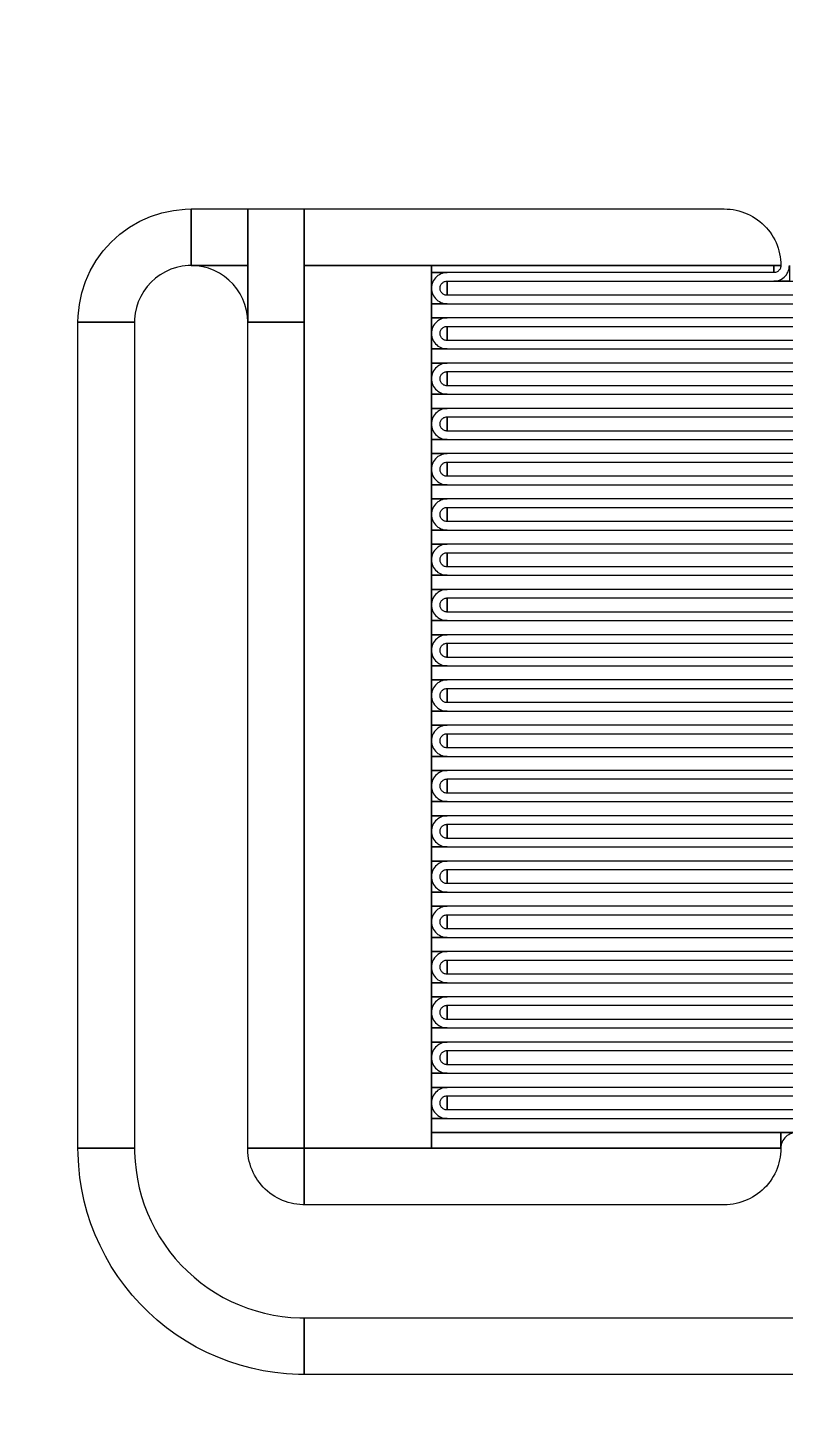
# Model space of a CAD drawing. Extents: x -50000 to 50000, y -50000 to 50000.
# Drawn here: x -38967.7 to -38700, y -17725.5 to -17233 of the extents above; entities that cross this region are included whole.
import ezdxf

# ---------------------------------------------------------------- set-up
doc = ezdxf.new("R2010")
doc.units = 0
doc.layers.add('FRAME', color=14, linetype='CONTINUOUS')
doc.layers.add('XOR4', color=17, linetype='CONTINUOUS')

# ---------------------------------------------------------------- blocks, each defined once
blk = doc.blocks.new('CHIP_RESONATOR')
at = {"layer": 'XOR4'}
for points in [[(4150, 4163), (4150.055, 4165.093), (4150.492, 4169.257), (4151.363, 4173.353), (4152.657, 4177.335), (4154.36, 4181.16), (4156.453, 4184.786), (4158.914, 4188.173), (4161.716, 4191.284), (4164.827, 4194.086), (4168.214, 4196.547), (4171.84, 4198.64), (4175.665, 4200.343), (4179.647, 4201.637), (4183.743, 4202.508), (4187.907, 4202.945), (4190, 4203), (4190, 4183), (4188.953, 4182.973), (4186.871, 4182.754), (4184.824, 4182.319), (4182.833, 4181.672), (4180.92, 4180.82), (4179.107, 4179.773), (4177.414, 4178.543), (4175.858, 4177.142), (4174.457, 4175.586), (4173.227, 4173.893), (4172.18, 4172.08), (4171.328, 4170.167), (4170.681, 4168.176), (4170.246, 4166.129), (4170.027, 4164.047), (4170, 4163)], [(4190, 4183), (4190, 4203), (4210, 4203), (4210, 4183)], [(4210, 4163), (4210, 4203), (4230, 4203), (4230, 4163)], [(4230, 4183), (4230, 4203), (4378.5, 4203), (4379.547, 4202.973), (4380.591, 4202.89), (4381.629, 4202.754), (4382.658, 4202.563), (4383.676, 4202.319), (4384.68, 4202.021), (4385.667, 4201.672), (4386.635, 4201.271), (4387.58, 4200.82), (4388.5, 4200.321), (4389.393, 4199.773), (4390.256, 4199.18), (4391.086, 4198.543), (4391.883, 4197.863), (4392.642, 4197.142), (4393.363, 4196.383), (4394.043, 4195.586), (4394.68, 4194.756), (4395.273, 4193.893), (4395.821, 4193), (4396.32, 4192.08), (4396.771, 4191.135), (4397.172, 4190.167), (4397.521, 4189.18), (4397.819, 4188.176), (4398.063, 4187.158), (4398.254, 4186.129), (4398.39, 4185.091), (4398.473, 4184.047), (4398.5, 4183)], [(4210, 4163), (4209.89, 4165.091), (4209.563, 4167.158), (4209.021, 4169.18), (4208.271, 4171.135), (4207.321, 4173), (4206.18, 4174.756), (4204.863, 4176.383), (4203.383, 4177.863), (4201.756, 4179.18), (4200, 4180.321), (4198.135, 4181.271), (4196.18, 4182.021), (4194.158, 4182.563), (4192.091, 4182.89), (4190, 4183), (4210, 4183)], [(4230, 3871), (4230, 4183), (4275, 4183), (4275, 3871)], [(4275, 4180.5), (4275, 4183), (4396, 4183), (4396, 4180.5)], [(4396, 4180.5), (4396, 4183), (4398.5, 4183), (4398.497, 4182.869), (4398.469, 4182.609), (4398.415, 4182.353), (4398.334, 4182.104), (4398.228, 4181.865), (4398.097, 4181.638), (4397.943, 4181.427), (4397.768, 4181.232), (4397.573, 4181.057), (4397.362, 4180.903), (4397.135, 4180.772), (4396.896, 4180.666), (4396.647, 4180.585), (4396.391, 4180.531), (4396.131, 4180.503)], [(4396, 4177.5), (4396.575, 4177.53), (4397.144, 4177.62), (4397.7, 4177.769), (4398.237, 4177.975), (4398.75, 4178.237), (4399.233, 4178.55), (4399.68, 4178.913), (4400.087, 4179.32), (4400.45, 4179.767), (4400.763, 4180.25), (4401.025, 4180.763), (4401.231, 4181.3), (4401.38, 4181.856), (4401.47, 4182.425), (4401.5, 4183), (4401.5, 4177.5)], [(4275, 4175), (4275, 4180.5), (4280.5, 4180.5), (4279.925, 4180.47), (4279.356, 4180.38), (4278.8, 4180.231), (4278.263, 4180.025), (4277.75, 4179.763), (4277.267, 4179.45), (4276.82, 4179.087), (4276.413, 4178.68), (4276.05, 4178.233), (4275.737, 4177.75), (4275.475, 4177.237), (4275.269, 4176.7), (4275.12, 4176.144), (4275.03, 4175.575)], [(4280.5, 4172.5), (4280.369, 4172.503), (4280.109, 4172.531), (4279.853, 4172.585), (4279.604, 4172.666), (4279.365, 4172.772), (4279.138, 4172.903), (4278.927, 4173.057), (4278.732, 4173.232), (4278.557, 4173.427), (4278.403, 4173.638), (4278.272, 4173.865), (4278.166, 4174.104), (4278.085, 4174.353), (4278.031, 4174.609), (4278.003, 4174.869), (4278.003, 4175.131), (4278.031, 4175.391), (4278.085, 4175.647), (4278.166, 4175.896), (4278.272, 4176.135), (4278.403, 4176.362), (4278.557, 4176.573), (4278.732, 4176.768), (4278.927, 4176.943), (4279.138, 4177.097), (4279.365, 4177.228), (4279.604, 4177.334), (4279.853, 4177.415), (4280.109, 4177.469), (4280.369, 4177.497), (4280.5, 4177.5)], [(4280.5, 4172.5), (4280.5, 4177.5), (4525, 4177.5), (4525, 4172.5)], [(4275, 4169.5), (4275, 4175), (4275.03, 4174.425), (4275.12, 4173.856), (4275.269, 4173.3), (4275.475, 4172.763), (4275.737, 4172.25), (4276.05, 4171.767), (4276.413, 4171.32), (4276.82, 4170.913), (4277.267, 4170.55), (4277.75, 4170.237), (4278.263, 4169.975), (4278.8, 4169.769), (4279.356, 4169.62), (4279.925, 4169.53), (4280.5, 4169.5)], [(4275, 4164.5), (4275, 4169.5), (4519.5, 4169.5), (4519.5, 4164.5)], [(4150, 3871), (4150, 4163), (4170, 4163), (4170, 3871)], [(4210, 3871), (4210, 4163), (4230, 4163), (4230, 3871)], [(4275, 4159), (4275, 4164.5), (4280.5, 4164.5), (4279.925, 4164.47), (4279.356, 4164.38), (4278.8, 4164.231), (4278.263, 4164.025), (4277.75, 4163.763), (4277.267, 4163.45), (4276.82, 4163.087), (4276.413, 4162.68), (4276.05, 4162.233), (4275.737, 4161.75), (4275.475, 4161.237), (4275.269, 4160.7), (4275.12, 4160.144), (4275.03, 4159.575)], [(4275, 4153.5), (4275, 4159), (4275.03, 4158.425), (4275.12, 4157.856), (4275.269, 4157.3), (4275.475, 4156.763), (4275.737, 4156.25), (4276.05, 4155.767), (4276.413, 4155.32), (4276.82, 4154.913), (4277.267, 4154.55), (4277.75, 4154.237), (4278.263, 4153.975), (4278.8, 4153.769), (4279.356, 4153.62), (4279.925, 4153.53), (4280.5, 4153.5)], [(4280.5, 4156.5), (4280.369, 4156.503), (4280.109, 4156.531), (4279.853, 4156.585), (4279.604, 4156.666), (4279.365, 4156.772), (4279.138, 4156.903), (4278.927, 4157.057), (4278.732, 4157.232), (4278.557, 4157.427), (4278.403, 4157.638), (4278.272, 4157.865), (4278.166, 4158.104), (4278.085, 4158.353), (4278.031, 4158.609), (4278.003, 4158.869), (4278.003, 4159.131), (4278.031, 4159.391), (4278.085, 4159.647), (4278.166, 4159.896), (4278.272, 4160.135), (4278.403, 4160.362), (4278.557, 4160.573), (4278.732, 4160.768), (4278.927, 4160.943), (4279.138, 4161.097), (4279.365, 4161.228), (4279.604, 4161.334), (4279.853, 4161.415), (4280.109, 4161.469), (4280.369, 4161.497), (4280.5, 4161.5)], [(4280.5, 4156.5), (4280.5, 4161.5), (4525, 4161.5), (4525, 4156.5)], [(4275, 4148.5), (4275, 4153.5), (4519.5, 4153.5), (4519.5, 4148.5)], [(4275, 4143), (4275, 4148.5), (4280.5, 4148.5), (4279.925, 4148.47), (4279.356, 4148.38), (4278.8, 4148.231), (4278.263, 4148.025), (4277.75, 4147.763), (4277.267, 4147.45), (4276.82, 4147.087), (4276.413, 4146.68), (4276.05, 4146.233), (4275.737, 4145.75), (4275.475, 4145.237), (4275.269, 4144.7), (4275.12, 4144.144), (4275.03, 4143.575)], [(4275, 4137.5), (4275, 4143), (4275.03, 4142.425), (4275.12, 4141.856), (4275.269, 4141.3), (4275.475, 4140.763), (4275.737, 4140.25), (4276.05, 4139.767), (4276.413, 4139.32), (4276.82, 4138.913), (4277.267, 4138.55), (4277.75, 4138.237), (4278.263, 4137.975), (4278.8, 4137.769), (4279.356, 4137.62), (4279.925, 4137.53), (4280.5, 4137.5)], [(4280.5, 4140.5), (4280.369, 4140.503), (4280.109, 4140.531), (4279.853, 4140.585), (4279.604, 4140.666), (4279.365, 4140.772), (4279.138, 4140.903), (4278.927, 4141.057), (4278.732, 4141.232), (4278.557, 4141.427), (4278.403, 4141.638), (4278.272, 4141.865), (4278.166, 4142.104), (4278.085, 4142.353), (4278.031, 4142.609), (4278.003, 4142.869), (4278.003, 4143.131), (4278.031, 4143.391), (4278.085, 4143.647), (4278.166, 4143.896), (4278.272, 4144.135), (4278.403, 4144.362), (4278.557, 4144.573), (4278.732, 4144.768), (4278.927, 4144.943), (4279.138, 4145.097), (4279.365, 4145.228), (4279.604, 4145.334), (4279.853, 4145.415), (4280.109, 4145.469), (4280.369, 4145.497), (4280.5, 4145.5)], [(4280.5, 4140.5), (4280.5, 4145.5), (4525, 4145.5), (4525, 4140.5)], [(4275, 4132.5), (4275, 4137.5), (4519.5, 4137.5), (4519.5, 4132.5)], [(4275, 4127), (4275, 4132.5), (4280.5, 4132.5), (4279.925, 4132.47), (4279.356, 4132.38), (4278.8, 4132.231), (4278.263, 4132.025), (4277.75, 4131.763), (4277.267, 4131.45), (4276.82, 4131.087), (4276.413, 4130.68), (4276.05, 4130.233), (4275.737, 4129.75), (4275.475, 4129.237), (4275.269, 4128.7), (4275.12, 4128.144), (4275.03, 4127.575)], [(4280.5, 4124.5), (4280.369, 4124.503), (4280.109, 4124.531), (4279.853, 4124.585), (4279.604, 4124.666), (4279.365, 4124.772), (4279.138, 4124.903), (4278.927, 4125.057), (4278.732, 4125.232), (4278.557, 4125.427), (4278.403, 4125.638), (4278.272, 4125.865), (4278.166, 4126.104), (4278.085, 4126.353), (4278.031, 4126.609), (4278.003, 4126.869), (4278.003, 4127.131), (4278.031, 4127.391), (4278.085, 4127.647), (4278.166, 4127.896), (4278.272, 4128.135), (4278.403, 4128.362), (4278.557, 4128.573), (4278.732, 4128.768), (4278.927, 4128.943), (4279.138, 4129.097), (4279.365, 4129.228), (4279.604, 4129.334), (4279.853, 4129.415), (4280.109, 4129.469), (4280.369, 4129.497), (4280.5, 4129.5)], [(4280.5, 4124.5), (4280.5, 4129.5), (4525, 4129.5), (4525, 4124.5)], [(4275, 4121.5), (4275, 4127), (4275.03, 4126.425), (4275.12, 4125.856), (4275.269, 4125.3), (4275.475, 4124.763), (4275.737, 4124.25), (4276.05, 4123.767), (4276.413, 4123.32), (4276.82, 4122.913), (4277.267, 4122.55), (4277.75, 4122.237), (4278.263, 4121.975), (4278.8, 4121.769), (4279.356, 4121.62), (4279.925, 4121.53), (4280.5, 4121.5)], [(4275, 4116.5), (4275, 4121.5), (4519.5, 4121.5), (4519.5, 4116.5)], [(4275, 4111), (4275, 4116.5), (4280.5, 4116.5), (4279.925, 4116.47), (4279.356, 4116.38), (4278.8, 4116.231), (4278.263, 4116.025), (4277.75, 4115.763), (4277.267, 4115.45), (4276.82, 4115.087), (4276.413, 4114.68), (4276.05, 4114.233), (4275.737, 4113.75), (4275.475, 4113.237), (4275.269, 4112.7), (4275.12, 4112.144), (4275.03, 4111.575)], [(4280.5, 4108.5), (4280.369, 4108.503), (4280.109, 4108.531), (4279.853, 4108.585), (4279.604, 4108.666), (4279.365, 4108.772), (4279.138, 4108.903), (4278.927, 4109.057), (4278.732, 4109.232), (4278.557, 4109.427), (4278.403, 4109.638), (4278.272, 4109.865), (4278.166, 4110.104), (4278.085, 4110.353), (4278.031, 4110.609), (4278.003, 4110.869), (4278.003, 4111.131), (4278.031, 4111.391), (4278.085, 4111.647), (4278.166, 4111.896), (4278.272, 4112.135), (4278.403, 4112.362), (4278.557, 4112.573), (4278.732, 4112.768), (4278.927, 4112.943), (4279.138, 4113.097), (4279.365, 4113.228), (4279.604, 4113.334), (4279.853, 4113.415), (4280.109, 4113.469), (4280.369, 4113.497), (4280.5, 4113.5)], [(4280.5, 4108.5), (4280.5, 4113.5), (4525, 4113.5), (4525, 4108.5)], [(4275, 4105.5), (4275, 4111), (4275.03, 4110.425), (4275.12, 4109.856), (4275.269, 4109.3), (4275.475, 4108.763), (4275.737, 4108.25), (4276.05, 4107.767), (4276.413, 4107.32), (4276.82, 4106.913), (4277.267, 4106.55), (4277.75, 4106.237), (4278.263, 4105.975), (4278.8, 4105.769), (4279.356, 4105.62), (4279.925, 4105.53), (4280.5, 4105.5)], [(4275, 4100.5), (4275, 4105.5), (4519.5, 4105.5), (4519.5, 4100.5)], [(4275, 4095), (4275, 4100.5), (4280.5, 4100.5), (4279.925, 4100.47), (4279.356, 4100.38), (4278.8, 4100.231), (4278.263, 4100.025), (4277.75, 4099.763), (4277.267, 4099.45), (4276.82, 4099.087), (4276.413, 4098.68), (4276.05, 4098.233), (4275.737, 4097.75), (4275.475, 4097.237), (4275.269, 4096.7), (4275.12, 4096.144), (4275.03, 4095.575)], [(4275, 4089.5), (4275, 4095), (4275.03, 4094.425), (4275.12, 4093.856), (4275.269, 4093.3), (4275.475, 4092.763), (4275.737, 4092.25), (4276.05, 4091.767), (4276.413, 4091.32), (4276.82, 4090.913), (4277.267, 4090.55), (4277.75, 4090.237), (4278.263, 4089.975), (4278.8, 4089.769), (4279.356, 4089.62), (4279.925, 4089.53), (4280.5, 4089.5)], [(4280.5, 4092.5), (4280.369, 4092.503), (4280.109, 4092.531), (4279.853, 4092.585), (4279.604, 4092.666), (4279.365, 4092.772), (4279.138, 4092.903), (4278.927, 4093.057), (4278.732, 4093.232), (4278.557, 4093.427), (4278.403, 4093.638), (4278.272, 4093.865), (4278.166, 4094.104), (4278.085, 4094.353), (4278.031, 4094.609), (4278.003, 4094.869), (4278.003, 4095.131), (4278.031, 4095.391), (4278.085, 4095.647), (4278.166, 4095.896), (4278.272, 4096.135), (4278.403, 4096.362), (4278.557, 4096.573), (4278.732, 4096.768), (4278.927, 4096.943), (4279.138, 4097.097), (4279.365, 4097.228), (4279.604, 4097.334), (4279.853, 4097.415), (4280.109, 4097.469), (4280.369, 4097.497), (4280.5, 4097.5)], [(4280.5, 4092.5), (4280.5, 4097.5), (4525, 4097.5), (4525, 4092.5)], [(4275, 4084.5), (4275, 4089.5), (4519.5, 4089.5), (4519.5, 4084.5)], [(4275, 4079), (4275, 4084.5), (4280.5, 4084.5), (4279.925, 4084.47), (4279.356, 4084.38), (4278.8, 4084.231), (4278.263, 4084.025), (4277.75, 4083.763), (4277.267, 4083.45), (4276.82, 4083.087), (4276.413, 4082.68), (4276.05, 4082.233), (4275.737, 4081.75), (4275.475, 4081.237), (4275.269, 4080.7), (4275.12, 4080.144), (4275.03, 4079.575)], [(4275, 4073.5), (4275, 4079), (4275.03, 4078.425), (4275.12, 4077.856), (4275.269, 4077.3), (4275.475, 4076.763), (4275.737, 4076.25), (4276.05, 4075.767), (4276.413, 4075.32), (4276.82, 4074.913), (4277.267, 4074.55), (4277.75, 4074.237), (4278.263, 4073.975), (4278.8, 4073.769), (4279.356, 4073.62), (4279.925, 4073.53), (4280.5, 4073.5)], [(4280.5, 4076.5), (4280.369, 4076.503), (4280.109, 4076.531), (4279.853, 4076.585), (4279.604, 4076.666), (4279.365, 4076.772), (4279.138, 4076.903), (4278.927, 4077.057), (4278.732, 4077.232), (4278.557, 4077.427), (4278.403, 4077.638), (4278.272, 4077.865), (4278.166, 4078.104), (4278.085, 4078.353), (4278.031, 4078.609), (4278.003, 4078.869), (4278.003, 4079.131), (4278.031, 4079.391), (4278.085, 4079.647), (4278.166, 4079.896), (4278.272, 4080.135), (4278.403, 4080.362), (4278.557, 4080.573), (4278.732, 4080.768), (4278.927, 4080.943), (4279.138, 4081.097), (4279.365, 4081.228), (4279.604, 4081.334), (4279.853, 4081.415), (4280.109, 4081.469), (4280.369, 4081.497), (4280.5, 4081.5)], [(4280.5, 4076.5), (4280.5, 4081.5), (4525, 4081.5), (4525, 4076.5)], [(4275, 4068.5), (4275, 4073.5), (4519.5, 4073.5), (4519.5, 4068.5)], [(4275, 4063), (4275, 4068.5), (4280.5, 4068.5), (4279.925, 4068.47), (4279.356, 4068.38), (4278.8, 4068.231), (4278.263, 4068.025), (4277.75, 4067.763), (4277.267, 4067.45), (4276.82, 4067.087), (4276.413, 4066.68), (4276.05, 4066.233), (4275.737, 4065.75), (4275.475, 4065.237), (4275.269, 4064.7), (4275.12, 4064.144), (4275.03, 4063.575)], [(4280.5, 4060.5), (4280.369, 4060.503), (4280.109, 4060.531), (4279.853, 4060.585), (4279.604, 4060.666), (4279.365, 4060.772), (4279.138, 4060.903), (4278.927, 4061.057), (4278.732, 4061.232), (4278.557, 4061.427), (4278.403, 4061.638), (4278.272, 4061.865), (4278.166, 4062.104), (4278.085, 4062.353), (4278.031, 4062.609), (4278.003, 4062.869), (4278.003, 4063.131), (4278.031, 4063.391), (4278.085, 4063.647), (4278.166, 4063.896), (4278.272, 4064.135), (4278.403, 4064.362), (4278.557, 4064.573), (4278.732, 4064.768), (4278.927, 4064.943), (4279.138, 4065.097), (4279.365, 4065.228), (4279.604, 4065.334), (4279.853, 4065.415), (4280.109, 4065.469), (4280.369, 4065.497), (4280.5, 4065.5)], [(4280.5, 4060.5), (4280.5, 4065.5), (4525, 4065.5), (4525, 4060.5)], [(4275, 4057.5), (4275, 4063), (4275.03, 4062.425), (4275.12, 4061.856), (4275.269, 4061.3), (4275.475, 4060.763), (4275.737, 4060.25), (4276.05, 4059.767), (4276.413, 4059.32), (4276.82, 4058.913), (4277.267, 4058.55), (4277.75, 4058.237), (4278.263, 4057.975), (4278.8, 4057.769), (4279.356, 4057.62), (4279.925, 4057.53), (4280.5, 4057.5)], [(4275, 4052.5), (4275, 4057.5), (4519.5, 4057.5), (4519.5, 4052.5)], [(4275, 4047), (4275, 4052.5), (4280.5, 4052.5), (4279.925, 4052.47), (4279.356, 4052.38), (4278.8, 4052.231), (4278.263, 4052.025), (4277.75, 4051.763), (4277.267, 4051.45), (4276.82, 4051.087), (4276.413, 4050.68), (4276.05, 4050.233), (4275.737, 4049.75), (4275.475, 4049.237), (4275.269, 4048.7), (4275.12, 4048.144), (4275.03, 4047.575)], [(4280.5, 4044.5), (4280.369, 4044.503), (4280.109, 4044.531), (4279.853, 4044.585), (4279.604, 4044.666), (4279.365, 4044.772), (4279.138, 4044.903), (4278.927, 4045.057), (4278.732, 4045.232), (4278.557, 4045.427), (4278.403, 4045.638), (4278.272, 4045.865), (4278.166, 4046.104), (4278.085, 4046.353), (4278.031, 4046.609), (4278.003, 4046.869), (4278.003, 4047.131), (4278.031, 4047.391), (4278.085, 4047.647), (4278.166, 4047.896), (4278.272, 4048.135), (4278.403, 4048.362), (4278.557, 4048.573), (4278.732, 4048.768), (4278.927, 4048.943), (4279.138, 4049.097), (4279.365, 4049.228), (4279.604, 4049.334), (4279.853, 4049.415), (4280.109, 4049.469), (4280.369, 4049.497), (4280.5, 4049.5)], [(4280.5, 4044.5), (4280.5, 4049.5), (4525, 4049.5), (4525, 4044.5)], [(4275, 4041.5), (4275, 4047), (4275.03, 4046.425), (4275.12, 4045.856), (4275.269, 4045.3), (4275.475, 4044.763), (4275.737, 4044.25), (4276.05, 4043.767), (4276.413, 4043.32), (4276.82, 4042.913), (4277.267, 4042.55), (4277.75, 4042.237), (4278.263, 4041.975), (4278.8, 4041.769), (4279.356, 4041.62), (4279.925, 4041.53), (4280.5, 4041.5)], [(4275, 4036.5), (4275, 4041.5), (4519.5, 4041.5), (4519.5, 4036.5)], [(4275, 4031), (4275, 4036.5), (4280.5, 4036.5), (4279.925, 4036.47), (4279.356, 4036.38), (4278.8, 4036.231), (4278.263, 4036.025), (4277.75, 4035.763), (4277.267, 4035.45), (4276.82, 4035.087), (4276.413, 4034.68), (4276.05, 4034.233), (4275.737, 4033.75), (4275.475, 4033.237), (4275.269, 4032.7), (4275.12, 4032.144), (4275.03, 4031.575)], [(4275, 4025.5), (4275, 4031), (4275.03, 4030.425), (4275.12, 4029.856), (4275.269, 4029.3), (4275.475, 4028.763), (4275.737, 4028.25), (4276.05, 4027.767), (4276.413, 4027.32), (4276.82, 4026.913), (4277.267, 4026.55), (4277.75, 4026.237), (4278.263, 4025.975), (4278.8, 4025.769), (4279.356, 4025.62), (4279.925, 4025.53), (4280.5, 4025.5)], [(4280.5, 4028.5), (4280.369, 4028.503), (4280.109, 4028.531), (4279.853, 4028.585), (4279.604, 4028.666), (4279.365, 4028.772), (4279.138, 4028.903), (4278.927, 4029.057), (4278.732, 4029.232), (4278.557, 4029.427), (4278.403, 4029.638), (4278.272, 4029.865), (4278.166, 4030.104), (4278.085, 4030.353), (4278.031, 4030.609), (4278.003, 4030.869), (4278.003, 4031.131), (4278.031, 4031.391), (4278.085, 4031.647), (4278.166, 4031.896), (4278.272, 4032.135), (4278.403, 4032.362), (4278.557, 4032.573), (4278.732, 4032.768), (4278.927, 4032.943), (4279.138, 4033.097), (4279.365, 4033.228), (4279.604, 4033.334), (4279.853, 4033.415), (4280.109, 4033.469), (4280.369, 4033.497), (4280.5, 4033.5)], [(4280.5, 4028.5), (4280.5, 4033.5), (4525, 4033.5), (4525, 4028.5)], [(4275, 4020.5), (4275, 4025.5), (4519.5, 4025.5), (4519.5, 4020.5)], [(4275, 4015), (4275, 4020.5), (4280.5, 4020.5), (4279.925, 4020.47), (4279.356, 4020.38), (4278.8, 4020.231), (4278.263, 4020.025), (4277.75, 4019.763), (4277.267, 4019.45), (4276.82, 4019.087), (4276.413, 4018.68), (4276.05, 4018.233), (4275.737, 4017.75), (4275.475, 4017.237), (4275.269, 4016.7), (4275.12, 4016.144), (4275.03, 4015.575)], [(4275, 4009.5), (4275, 4015), (4275.03, 4014.425), (4275.12, 4013.856), (4275.269, 4013.3), (4275.475, 4012.763), (4275.737, 4012.25), (4276.05, 4011.767), (4276.413, 4011.32), (4276.82, 4010.913), (4277.267, 4010.55), (4277.75, 4010.237), (4278.263, 4009.975), (4278.8, 4009.769), (4279.356, 4009.62), (4279.925, 4009.53), (4280.5, 4009.5)], [(4280.5, 4012.5), (4280.369, 4012.503), (4280.109, 4012.531), (4279.853, 4012.585), (4279.604, 4012.666), (4279.365, 4012.772), (4279.138, 4012.903), (4278.927, 4013.057), (4278.732, 4013.232), (4278.557, 4013.427), (4278.403, 4013.638), (4278.272, 4013.865), (4278.166, 4014.104), (4278.085, 4014.353), (4278.031, 4014.609), (4278.003, 4014.869), (4278.003, 4015.131), (4278.031, 4015.391), (4278.085, 4015.647), (4278.166, 4015.896), (4278.272, 4016.135), (4278.403, 4016.362), (4278.557, 4016.573), (4278.732, 4016.768), (4278.927, 4016.943), (4279.138, 4017.097), (4279.365, 4017.228), (4279.604, 4017.334), (4279.853, 4017.415), (4280.109, 4017.469), (4280.369, 4017.497), (4280.5, 4017.5)], [(4280.5, 4012.5), (4280.5, 4017.5), (4525, 4017.5), (4525, 4012.5)], [(4275, 4004.5), (4275, 4009.5), (4519.5, 4009.5), (4519.5, 4004.5)], [(4275, 3999), (4275, 4004.5), (4280.5, 4004.5), (4279.925, 4004.47), (4279.356, 4004.38), (4278.8, 4004.231), (4278.263, 4004.025), (4277.75, 4003.763), (4277.267, 4003.45), (4276.82, 4003.087), (4276.413, 4002.68), (4276.05, 4002.233), (4275.737, 4001.75), (4275.475, 4001.237), (4275.269, 4000.7), (4275.12, 4000.144), (4275.03, 3999.575)], [(4280.5, 3996.5), (4280.369, 3996.503), (4280.109, 3996.531), (4279.853, 3996.585), (4279.604, 3996.666), (4279.365, 3996.772), (4279.138, 3996.903), (4278.927, 3997.057), (4278.732, 3997.232), (4278.557, 3997.427), (4278.403, 3997.638), (4278.272, 3997.865), (4278.166, 3998.104), (4278.085, 3998.353), (4278.031, 3998.609), (4278.003, 3998.869), (4278.003, 3999.131), (4278.031, 3999.391), (4278.085, 3999.647), (4278.166, 3999.896), (4278.272, 4000.135), (4278.403, 4000.362), (4278.557, 4000.573), (4278.732, 4000.768), (4278.927, 4000.943), (4279.138, 4001.097), (4279.365, 4001.228), (4279.604, 4001.334), (4279.853, 4001.415), (4280.109, 4001.469), (4280.369, 4001.497), (4280.5, 4001.5)], [(4280.5, 3996.5), (4280.5, 4001.5), (4525, 4001.5), (4525, 3996.5)], [(4275, 3993.5), (4275, 3999), (4275.03, 3998.425), (4275.12, 3997.856), (4275.269, 3997.3), (4275.475, 3996.763), (4275.737, 3996.25), (4276.05, 3995.767), (4276.413, 3995.32), (4276.82, 3994.913), (4277.267, 3994.55), (4277.75, 3994.237), (4278.263, 3993.975), (4278.8, 3993.769), (4279.356, 3993.62), (4279.925, 3993.53), (4280.5, 3993.5)], [(4275, 3988.5), (4275, 3993.5), (4519.5, 3993.5), (4519.5, 3988.5)], [(4275, 3983), (4275, 3988.5), (4280.5, 3988.5), (4279.925, 3988.47), (4279.356, 3988.38), (4278.8, 3988.231), (4278.263, 3988.025), (4277.75, 3987.763), (4277.267, 3987.45), (4276.82, 3987.087), (4276.413, 3986.68), (4276.05, 3986.233), (4275.737, 3985.75), (4275.475, 3985.237), (4275.269, 3984.7), (4275.12, 3984.144), (4275.03, 3983.575)], [(4280.5, 3980.5), (4280.369, 3980.503), (4280.109, 3980.531), (4279.853, 3980.585), (4279.604, 3980.666), (4279.365, 3980.772), (4279.138, 3980.903), (4278.927, 3981.057), (4278.732, 3981.232), (4278.557, 3981.427), (4278.403, 3981.638), (4278.272, 3981.865), (4278.166, 3982.104), (4278.085, 3982.353), (4278.031, 3982.609), (4278.003, 3982.869), (4278.003, 3983.131), (4278.031, 3983.391), (4278.085, 3983.647), (4278.166, 3983.896), (4278.272, 3984.135), (4278.403, 3984.362), (4278.557, 3984.573), (4278.732, 3984.768), (4278.927, 3984.943), (4279.138, 3985.097), (4279.365, 3985.228), (4279.604, 3985.334), (4279.853, 3985.415), (4280.109, 3985.469), (4280.369, 3985.497), (4280.5, 3985.5)], [(4280.5, 3980.5), (4280.5, 3985.5), (4525, 3985.5), (4525, 3980.5)], [(4275, 3977.5), (4275, 3983), (4275.03, 3982.425), (4275.12, 3981.856), (4275.269, 3981.3), (4275.475, 3980.763), (4275.737, 3980.25), (4276.05, 3979.767), (4276.413, 3979.32), (4276.82, 3978.913), (4277.267, 3978.55), (4277.75, 3978.237), (4278.263, 3977.975), (4278.8, 3977.769), (4279.356, 3977.62), (4279.925, 3977.53), (4280.5, 3977.5)], [(4275, 3972.5), (4275, 3977.5), (4519.5, 3977.5), (4519.5, 3972.5)], [(4275, 3967), (4275, 3972.5), (4280.5, 3972.5), (4279.925, 3972.47), (4279.356, 3972.38), (4278.8, 3972.231), (4278.263, 3972.025), (4277.75, 3971.763), (4277.267, 3971.45), (4276.82, 3971.087), (4276.413, 3970.68), (4276.05, 3970.233), (4275.737, 3969.75), (4275.475, 3969.237), (4275.269, 3968.7), (4275.12, 3968.144), (4275.03, 3967.575)], [(4275, 3961.5), (4275, 3967), (4275.03, 3966.425), (4275.12, 3965.856), (4275.269, 3965.3), (4275.475, 3964.763), (4275.737, 3964.25), (4276.05, 3963.767), (4276.413, 3963.32), (4276.82, 3962.913), (4277.267, 3962.55), (4277.75, 3962.237), (4278.263, 3961.975), (4278.8, 3961.769), (4279.356, 3961.62), (4279.925, 3961.53), (4280.5, 3961.5)], [(4280.5, 3964.5), (4280.369, 3964.503), (4280.109, 3964.531), (4279.853, 3964.585), (4279.604, 3964.666), (4279.365, 3964.772), (4279.138, 3964.903), (4278.927, 3965.057), (4278.732, 3965.232), (4278.557, 3965.427), (4278.403, 3965.638), (4278.272, 3965.865), (4278.166, 3966.104), (4278.085, 3966.353), (4278.031, 3966.609), (4278.003, 3966.869), (4278.003, 3967.131), (4278.031, 3967.391), (4278.085, 3967.647), (4278.166, 3967.896), (4278.272, 3968.135), (4278.403, 3968.362), (4278.557, 3968.573), (4278.732, 3968.768), (4278.927, 3968.943), (4279.138, 3969.097), (4279.365, 3969.228), (4279.604, 3969.334), (4279.853, 3969.415), (4280.109, 3969.469), (4280.369, 3969.497), (4280.5, 3969.5)], [(4280.5, 3964.5), (4280.5, 3969.5), (4525, 3969.5), (4525, 3964.5)], [(4275, 3956.5), (4275, 3961.5), (4519.5, 3961.5), (4519.5, 3956.5)], [(4275, 3951), (4275, 3956.5), (4280.5, 3956.5), (4279.925, 3956.47), (4279.356, 3956.38), (4278.8, 3956.231), (4278.263, 3956.025), (4277.75, 3955.763), (4277.267, 3955.45), (4276.82, 3955.087), (4276.413, 3954.68), (4276.05, 3954.233), (4275.737, 3953.75), (4275.475, 3953.237), (4275.269, 3952.7), (4275.12, 3952.144), (4275.03, 3951.575)], [(4275, 3945.5), (4275, 3951), (4275.03, 3950.425), (4275.12, 3949.856), (4275.269, 3949.3), (4275.475, 3948.763), (4275.737, 3948.25), (4276.05, 3947.767), (4276.413, 3947.32), (4276.82, 3946.913), (4277.267, 3946.55), (4277.75, 3946.237), (4278.263, 3945.975), (4278.8, 3945.769), (4279.356, 3945.62), (4279.925, 3945.53), (4280.5, 3945.5)], [(4280.5, 3948.5), (4280.369, 3948.503), (4280.109, 3948.531), (4279.853, 3948.585), (4279.604, 3948.666), (4279.365, 3948.772), (4279.138, 3948.903), (4278.927, 3949.057), (4278.732, 3949.232), (4278.557, 3949.427), (4278.403, 3949.638), (4278.272, 3949.865), (4278.166, 3950.104), (4278.085, 3950.353), (4278.031, 3950.609), (4278.003, 3950.869), (4278.003, 3951.131), (4278.031, 3951.391), (4278.085, 3951.647), (4278.166, 3951.896), (4278.272, 3952.135), (4278.403, 3952.362), (4278.557, 3952.573), (4278.732, 3952.768), (4278.927, 3952.943), (4279.138, 3953.097), (4279.365, 3953.228), (4279.604, 3953.334), (4279.853, 3953.415), (4280.109, 3953.469), (4280.369, 3953.497), (4280.5, 3953.5)], [(4280.5, 3948.5), (4280.5, 3953.5), (4525, 3953.5), (4525, 3948.5)], [(4275, 3940.5), (4275, 3945.5), (4519.5, 3945.5), (4519.5, 3940.5)], [(4275, 3935), (4275, 3940.5), (4280.5, 3940.5), (4279.925, 3940.47), (4279.356, 3940.38), (4278.8, 3940.231), (4278.263, 3940.025), (4277.75, 3939.763), (4277.267, 3939.45), (4276.82, 3939.087), (4276.413, 3938.68), (4276.05, 3938.233), (4275.737, 3937.75), (4275.475, 3937.237), (4275.269, 3936.7), (4275.12, 3936.144), (4275.03, 3935.575)], [(4280.5, 3932.5), (4280.369, 3932.503), (4280.109, 3932.531), (4279.853, 3932.585), (4279.604, 3932.666), (4279.365, 3932.772), (4279.138, 3932.903), (4278.927, 3933.057), (4278.732, 3933.232), (4278.557, 3933.427), (4278.403, 3933.638), (4278.272, 3933.865), (4278.166, 3934.104), (4278.085, 3934.353), (4278.031, 3934.609), (4278.003, 3934.869), (4278.003, 3935.131), (4278.031, 3935.391), (4278.085, 3935.647), (4278.166, 3935.896), (4278.272, 3936.135), (4278.403, 3936.362), (4278.557, 3936.573), (4278.732, 3936.768), (4278.927, 3936.943), (4279.138, 3937.097), (4279.365, 3937.228), (4279.604, 3937.334), (4279.853, 3937.415), (4280.109, 3937.469), (4280.369, 3937.497), (4280.5, 3937.5)], [(4280.5, 3932.5), (4280.5, 3937.5), (4525, 3937.5), (4525, 3932.5)], [(4275, 3929.5), (4275, 3935), (4275.03, 3934.425), (4275.12, 3933.856), (4275.269, 3933.3), (4275.475, 3932.763), (4275.737, 3932.25), (4276.05, 3931.767), (4276.413, 3931.32), (4276.82, 3930.913), (4277.267, 3930.55), (4277.75, 3930.237), (4278.263, 3929.975), (4278.8, 3929.769), (4279.356, 3929.62), (4279.925, 3929.53), (4280.5, 3929.5)], [(4275, 3924.5), (4275, 3929.5), (4519.5, 3929.5), (4519.5, 3924.5)], [(4275, 3919), (4275, 3924.5), (4280.5, 3924.5), (4279.925, 3924.47), (4279.356, 3924.38), (4278.8, 3924.231), (4278.263, 3924.025), (4277.75, 3923.763), (4277.267, 3923.45), (4276.82, 3923.087), (4276.413, 3922.68), (4276.05, 3922.233), (4275.737, 3921.75), (4275.475, 3921.237), (4275.269, 3920.7), (4275.12, 3920.144), (4275.03, 3919.575)], [(4280.5, 3916.5), (4280.369, 3916.503), (4280.109, 3916.531), (4279.853, 3916.585), (4279.604, 3916.666), (4279.365, 3916.772), (4279.138, 3916.903), (4278.927, 3917.057), (4278.732, 3917.232), (4278.557, 3917.427), (4278.403, 3917.638), (4278.272, 3917.865), (4278.166, 3918.104), (4278.085, 3918.353), (4278.031, 3918.609), (4278.003, 3918.869), (4278.003, 3919.131), (4278.031, 3919.391), (4278.085, 3919.647), (4278.166, 3919.896), (4278.272, 3920.135), (4278.403, 3920.362), (4278.557, 3920.573), (4278.732, 3920.768), (4278.927, 3920.943), (4279.138, 3921.097), (4279.365, 3921.228), (4279.604, 3921.334), (4279.853, 3921.415), (4280.109, 3921.469), (4280.369, 3921.497), (4280.5, 3921.5)], [(4280.5, 3916.5), (4280.5, 3921.5), (4525, 3921.5), (4525, 3916.5)], [(4275, 3913.5), (4275, 3919), (4275.03, 3918.425), (4275.12, 3917.856), (4275.269, 3917.3), (4275.475, 3916.763), (4275.737, 3916.25), (4276.05, 3915.767), (4276.413, 3915.32), (4276.82, 3914.913), (4277.267, 3914.55), (4277.75, 3914.237), (4278.263, 3913.975), (4278.8, 3913.769), (4279.356, 3913.62), (4279.925, 3913.53), (4280.5, 3913.5)], [(4275, 3908.5), (4275, 3913.5), (4519.5, 3913.5), (4519.5, 3908.5)], [(4275, 3903), (4275, 3908.5), (4280.5, 3908.5), (4279.925, 3908.47), (4279.356, 3908.38), (4278.8, 3908.231), (4278.263, 3908.025), (4277.75, 3907.763), (4277.267, 3907.45), (4276.82, 3907.087), (4276.413, 3906.68), (4276.05, 3906.233), (4275.737, 3905.75), (4275.475, 3905.237), (4275.269, 3904.7), (4275.12, 3904.144), (4275.03, 3903.575)], [(4275, 3897.5), (4275, 3903), (4275.03, 3902.425), (4275.12, 3901.856), (4275.269, 3901.3), (4275.475, 3900.763), (4275.737, 3900.25), (4276.05, 3899.767), (4276.413, 3899.32), (4276.82, 3898.913), (4277.267, 3898.55), (4277.75, 3898.237), (4278.263, 3897.975), (4278.8, 3897.769), (4279.356, 3897.62), (4279.925, 3897.53), (4280.5, 3897.5)], [(4280.5, 3900.5), (4280.369, 3900.503), (4280.109, 3900.531), (4279.853, 3900.585), (4279.604, 3900.666), (4279.365, 3900.772), (4279.138, 3900.903), (4278.927, 3901.057), (4278.732, 3901.232), (4278.557, 3901.427), (4278.403, 3901.638), (4278.272, 3901.865), (4278.166, 3902.104), (4278.085, 3902.353), (4278.031, 3902.609), (4278.003, 3902.869), (4278.003, 3903.131), (4278.031, 3903.391), (4278.085, 3903.647), (4278.166, 3903.896), (4278.272, 3904.135), (4278.403, 3904.362), (4278.557, 3904.573), (4278.732, 3904.768), (4278.927, 3904.943), (4279.138, 3905.097), (4279.365, 3905.228), (4279.604, 3905.334), (4279.853, 3905.415), (4280.109, 3905.469), (4280.369, 3905.497), (4280.5, 3905.5)], [(4280.5, 3900.5), (4280.5, 3905.5), (4525, 3905.5), (4525, 3900.5)], [(4275, 3892.5), (4275, 3897.5), (4519.5, 3897.5), (4519.5, 3892.5)], [(4275, 3887), (4275, 3892.5), (4280.5, 3892.5), (4279.925, 3892.47), (4279.356, 3892.38), (4278.8, 3892.231), (4278.263, 3892.025), (4277.75, 3891.763), (4277.267, 3891.45), (4276.82, 3891.087), (4276.413, 3890.68), (4276.05, 3890.233), (4275.737, 3889.75), (4275.475, 3889.237), (4275.269, 3888.7), (4275.12, 3888.144), (4275.03, 3887.575)], [(4275, 3881.5), (4275, 3887), (4275.03, 3886.425), (4275.12, 3885.856), (4275.269, 3885.3), (4275.475, 3884.763), (4275.737, 3884.25), (4276.05, 3883.767), (4276.413, 3883.32), (4276.82, 3882.913), (4277.267, 3882.55), (4277.75, 3882.237), (4278.263, 3881.975), (4278.8, 3881.769), (4279.356, 3881.62), (4279.925, 3881.53), (4280.5, 3881.5)], [(4280.5, 3884.5), (4280.369, 3884.503), (4280.109, 3884.531), (4279.853, 3884.585), (4279.604, 3884.666), (4279.365, 3884.772), (4279.138, 3884.903), (4278.927, 3885.057), (4278.732, 3885.232), (4278.557, 3885.427), (4278.403, 3885.638), (4278.272, 3885.865), (4278.166, 3886.104), (4278.085, 3886.353), (4278.031, 3886.609), (4278.003, 3886.869), (4278.003, 3887.131), (4278.031, 3887.391), (4278.085, 3887.647), (4278.166, 3887.896), (4278.272, 3888.135), (4278.403, 3888.362), (4278.557, 3888.573), (4278.732, 3888.768), (4278.927, 3888.943), (4279.138, 3889.097), (4279.365, 3889.228), (4279.604, 3889.334), (4279.853, 3889.415), (4280.109, 3889.469), (4280.369, 3889.497), (4280.5, 3889.5)], [(4280.5, 3884.5), (4280.5, 3889.5), (4525, 3889.5), (4525, 3884.5)], [(4275, 3876.5), (4275, 3881.5), (4519.5, 3881.5), (4519.5, 3876.5)], [(4275, 3871), (4275, 3876.5), (4398.5, 3876.5), (4398.5, 3871)], [(4398.5, 3871), (4398.5, 3876.5), (4404, 3876.5), (4403.425, 3876.47), (4402.856, 3876.38), (4402.3, 3876.231), (4401.763, 3876.025), (4401.25, 3875.763), (4400.767, 3875.45), (4400.32, 3875.087), (4399.913, 3874.68), (4399.55, 3874.233), (4399.237, 3873.75), (4398.975, 3873.237), (4398.769, 3872.7), (4398.62, 3872.144), (4398.53, 3871.575)], [(4230, 3791), (4227.906, 3791.027), (4223.723, 3791.247), (4219.558, 3791.684), (4215.421, 3792.34), (4211.324, 3793.21), (4207.279, 3794.294), (4203.295, 3795.589), (4199.385, 3797.09), (4195.559, 3798.793), (4191.827, 3800.695), (4188.2, 3802.789), (4184.688, 3805.07), (4181.299, 3807.532), (4178.044, 3810.168), (4174.932, 3812.97), (4171.97, 3815.932), (4169.168, 3819.044), (4166.532, 3822.299), (4164.07, 3825.688), (4161.789, 3829.2), (4159.695, 3832.827), (4157.793, 3836.559), (4156.09, 3840.385), (4154.589, 3844.295), (4153.294, 3848.279), (4152.21, 3852.324), (4151.34, 3856.421), (4150.684, 3860.558), (4150.247, 3864.723), (4150.027, 3868.906), (4150, 3871), (4170, 3871), (4170.021, 3869.429), (4170.185, 3866.292), (4170.513, 3863.168), (4171.005, 3860.066), (4171.658, 3856.993), (4172.471, 3853.959), (4173.442, 3850.972), (4174.567, 3848.039), (4175.845, 3845.169), (4177.271, 3842.37), (4178.842, 3839.65), (4180.552, 3837.016), (4182.399, 3834.474), (4184.376, 3832.033), (4186.478, 3829.699), (4188.699, 3827.478), (4191.033, 3825.376), (4193.474, 3823.399), (4196.016, 3821.552), (4198.65, 3819.842), (4201.37, 3818.271), (4204.169, 3816.845), (4207.039, 3815.567), (4209.972, 3814.442), (4212.959, 3813.471), (4215.993, 3812.658), (4219.066, 3812.005), (4222.168, 3811.513), (4225.292, 3811.185), (4228.429, 3811.021), (4230, 3811)], [(4230, 3851), (4229.476, 3851.007), (4228.431, 3851.062), (4227.389, 3851.171), (4226.355, 3851.335), (4225.331, 3851.553), (4224.32, 3851.824), (4223.324, 3852.147), (4222.346, 3852.522), (4221.39, 3852.948), (4220.457, 3853.424), (4219.55, 3853.947), (4218.672, 3854.517), (4217.825, 3855.133), (4217.011, 3855.792), (4216.233, 3856.493), (4215.493, 3857.233), (4214.792, 3858.011), (4214.133, 3858.825), (4213.517, 3859.672), (4212.947, 3860.55), (4212.424, 3861.457), (4211.948, 3862.39), (4211.522, 3863.346), (4211.147, 3864.324), (4210.824, 3865.32), (4210.553, 3866.331), (4210.335, 3867.355), (4210.171, 3868.389), (4210.062, 3869.431), (4210.007, 3870.476), (4210, 3871), (4230, 3871)], [(4230, 3851), (4230, 3871), (4398.5, 3871), (4398.473, 3869.953), (4398.39, 3868.909), (4398.254, 3867.871), (4398.063, 3866.842), (4397.819, 3865.824), (4397.521, 3864.82), (4397.172, 3863.833), (4396.771, 3862.865), (4396.32, 3861.92), (4395.821, 3861), (4395.273, 3860.107), (4394.68, 3859.244), (4394.043, 3858.414), (4393.363, 3857.617), (4392.642, 3856.858), (4391.883, 3856.137), (4391.086, 3855.457), (4390.256, 3854.82), (4389.393, 3854.227), (4388.5, 3853.679), (4387.58, 3853.18), (4386.635, 3852.729), (4385.667, 3852.328), (4384.68, 3851.979), (4383.676, 3851.681), (4382.658, 3851.437), (4381.629, 3851.246), (4380.591, 3851.11), (4379.547, 3851.027), (4378.5, 3851)], [(4230, 3791), (4230, 3811), (4570, 3811), (4570, 3791)]]:
    blk.add_lwpolyline(points, close=True, dxfattribs=at)

msp = doc.modelspace()

# ---------------------------------------------------------------- linework, layer by layer
at = {"layer": 'FRAME'}
for radius in [50000, 49000]:
    msp.add_circle((0, 0), radius, dxfattribs=at)

# ---------------------------------------------------------------- block references
msp.add_blockref('CHIP_RESONATOR', (-43100, -21500))

doc.saveas('drawing.dxf')
